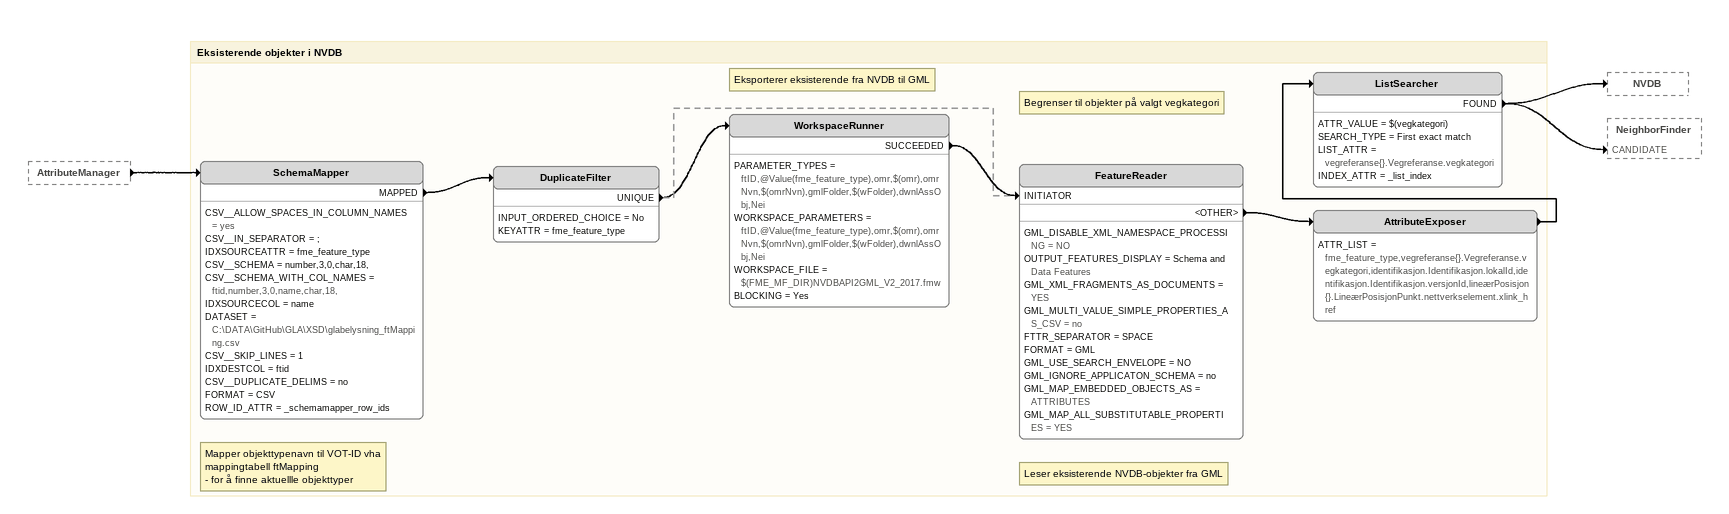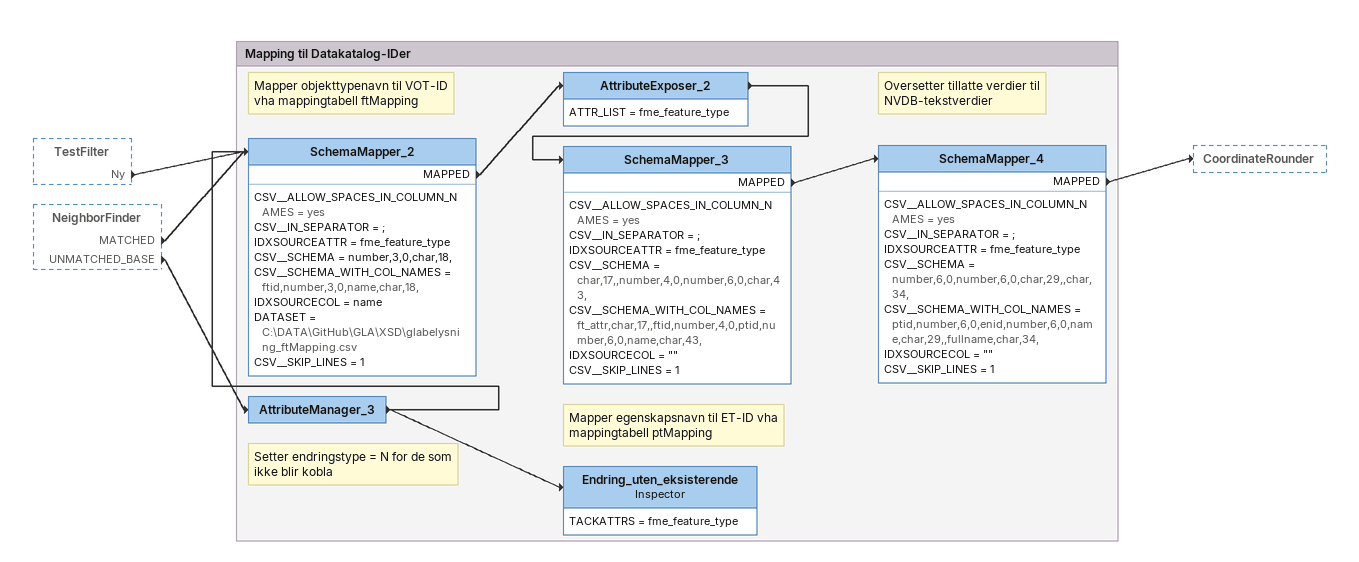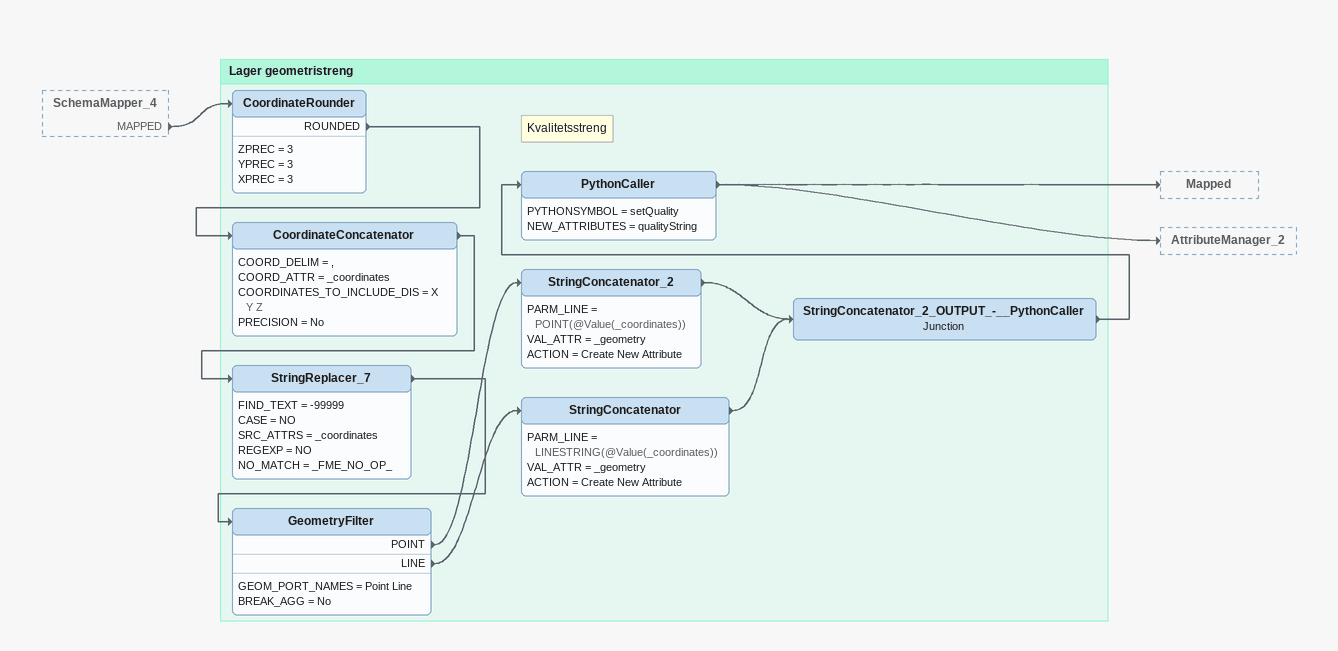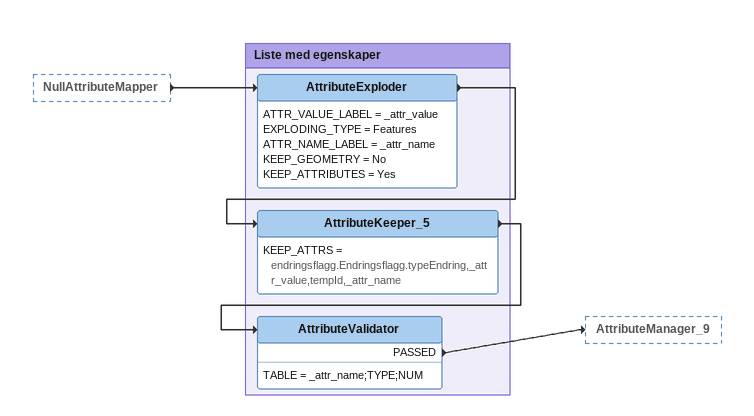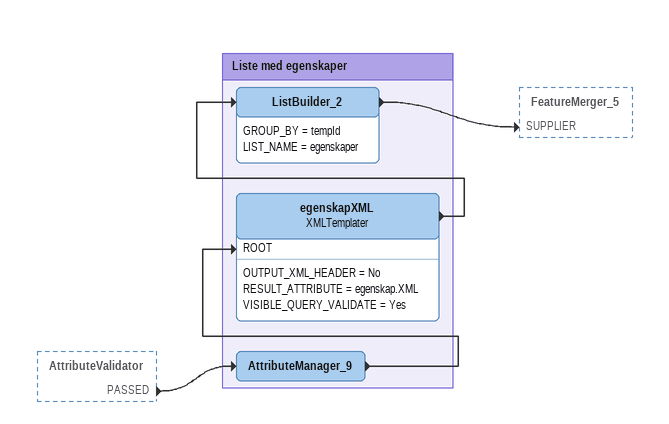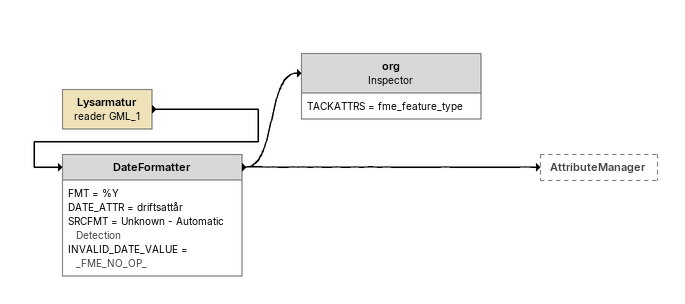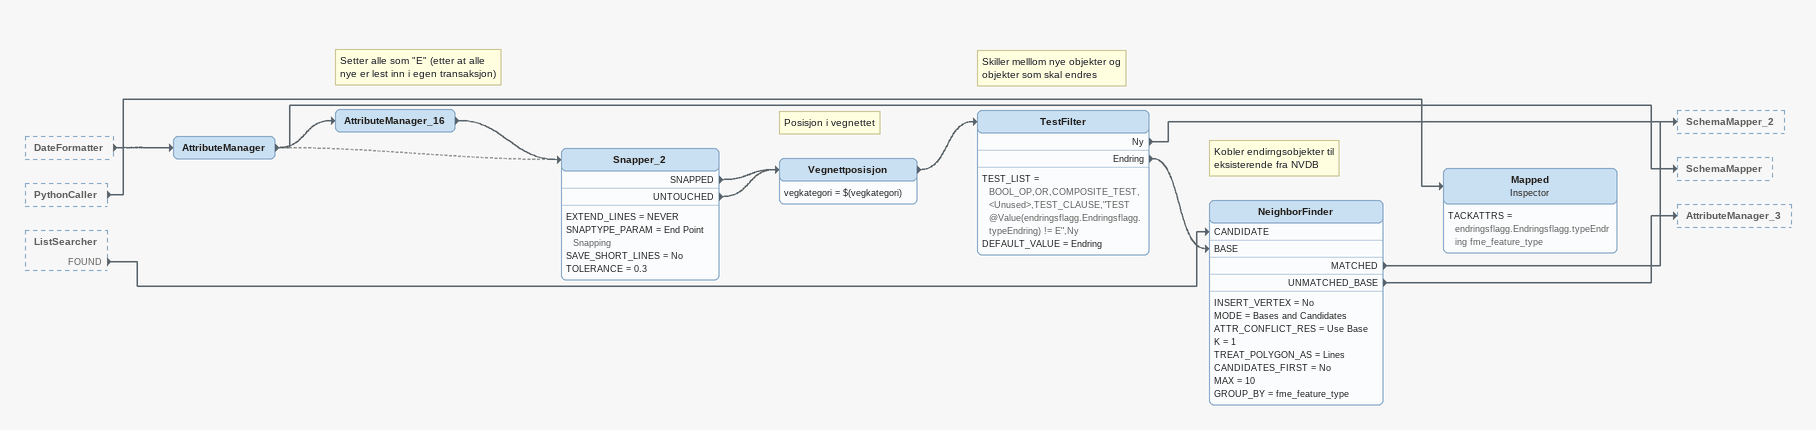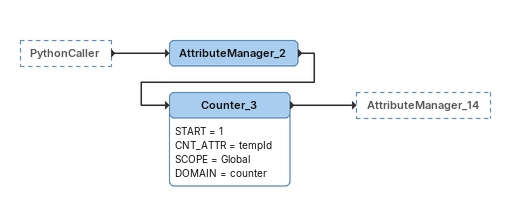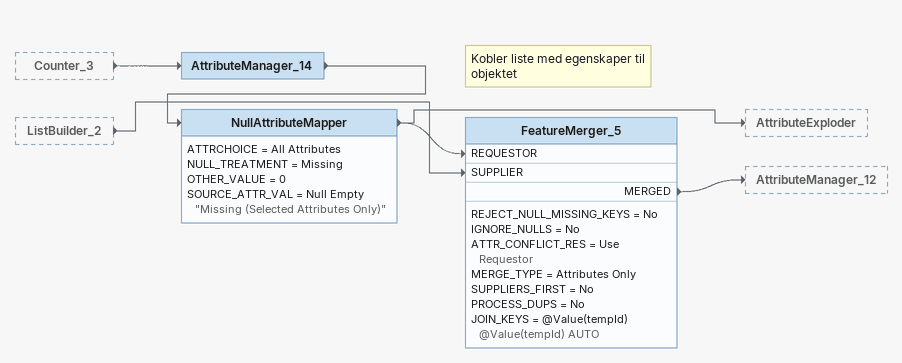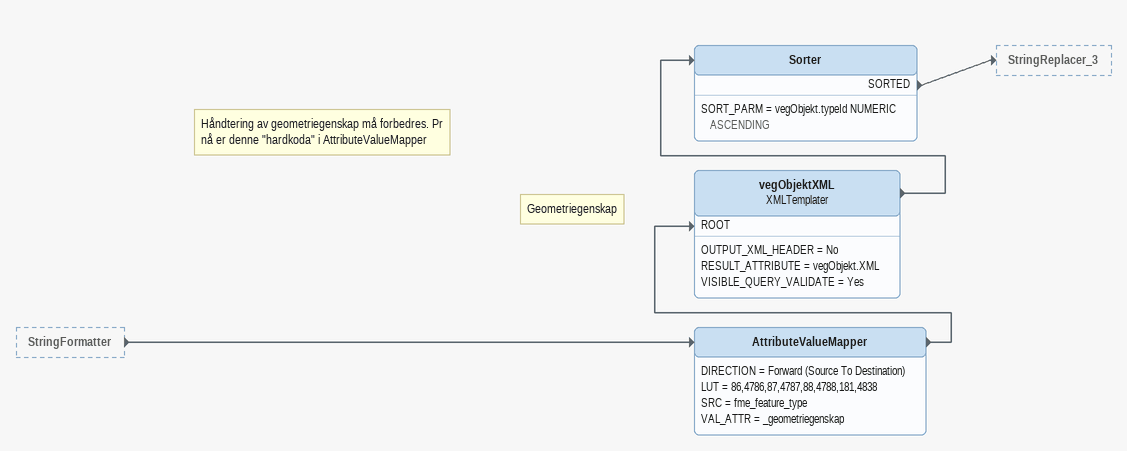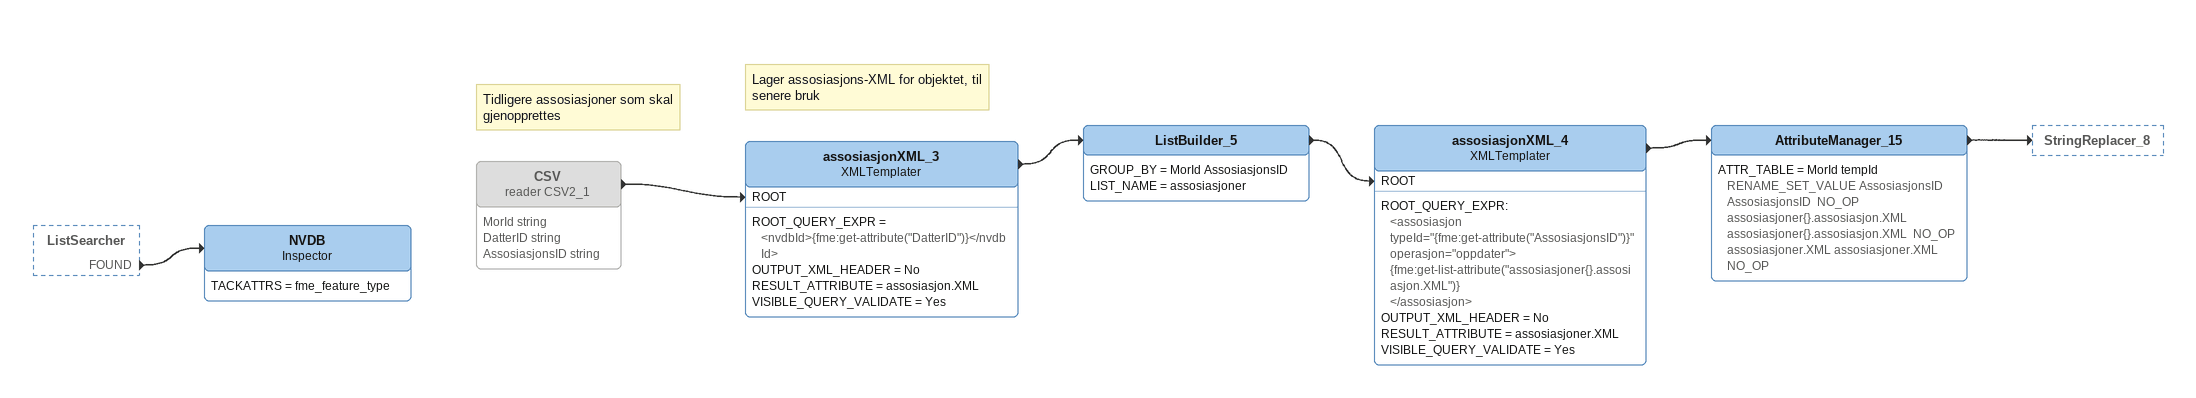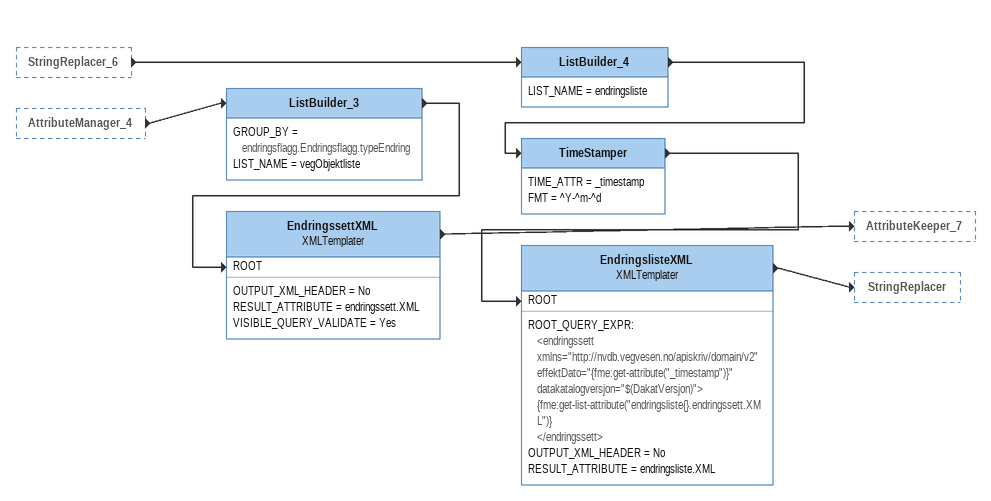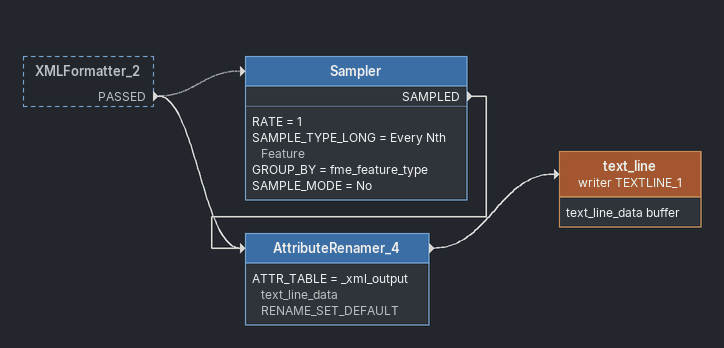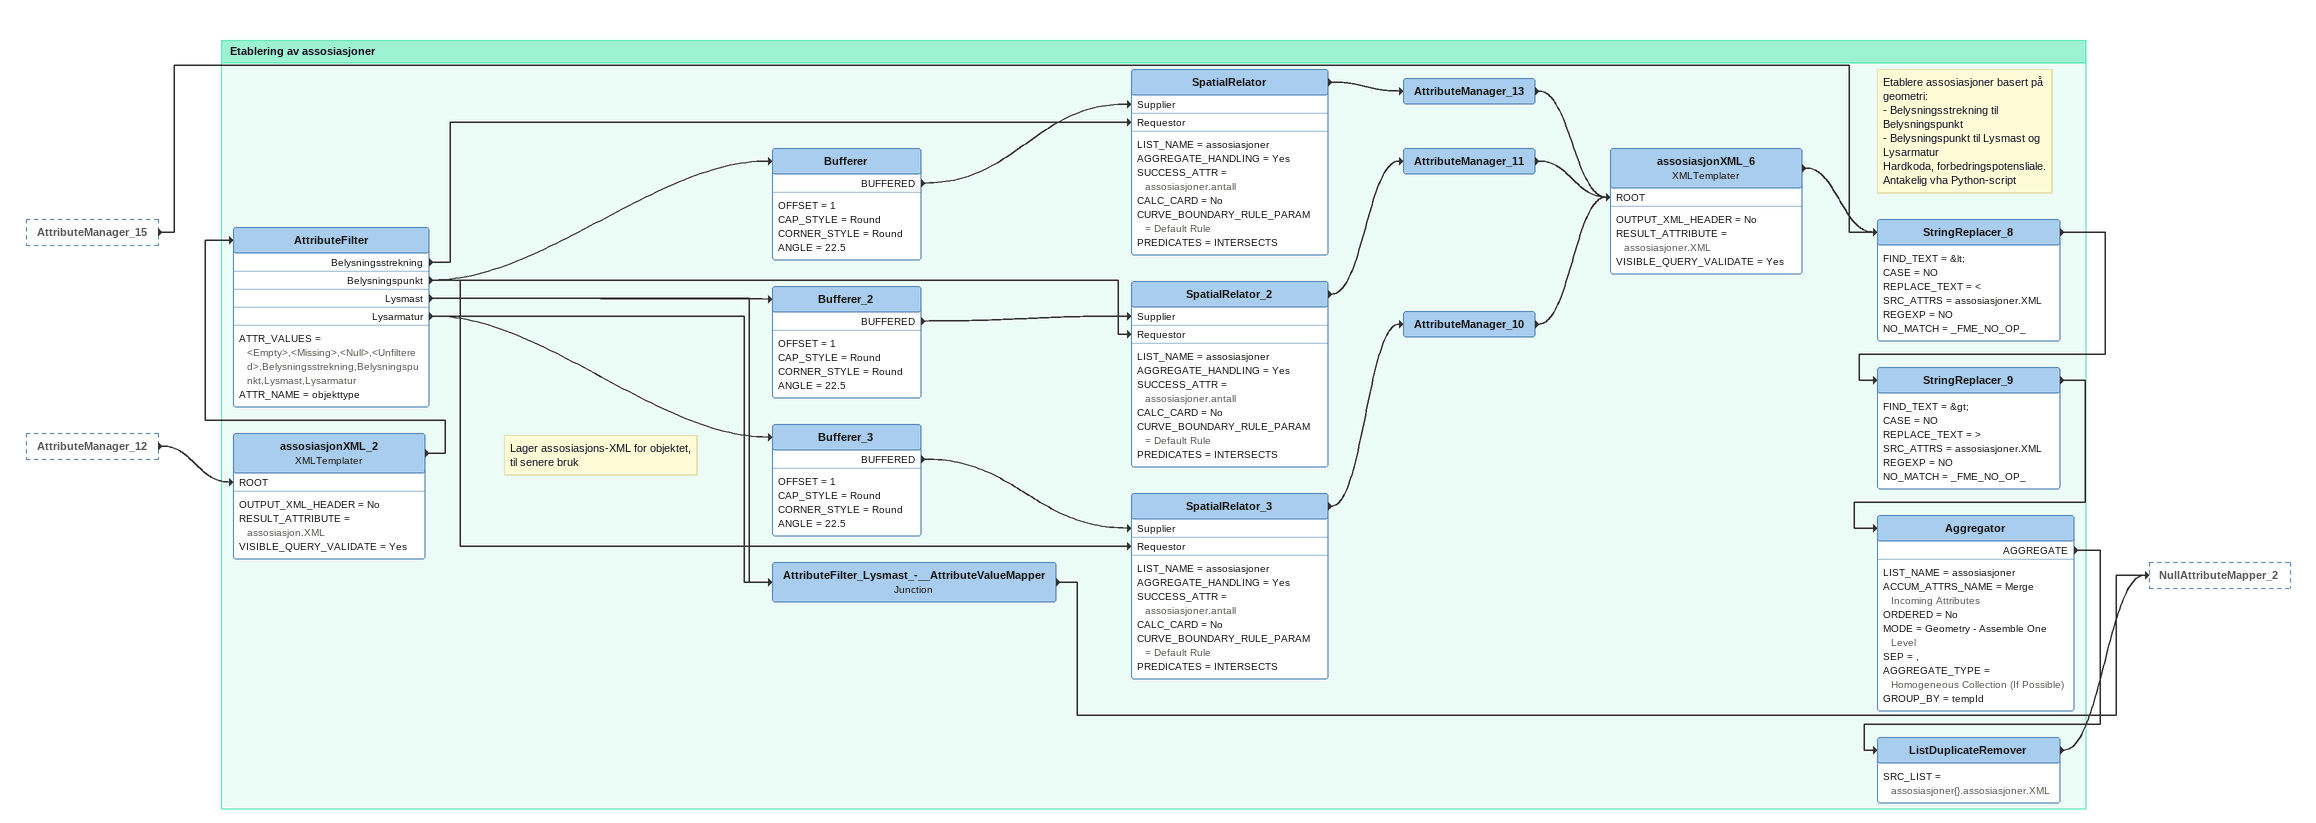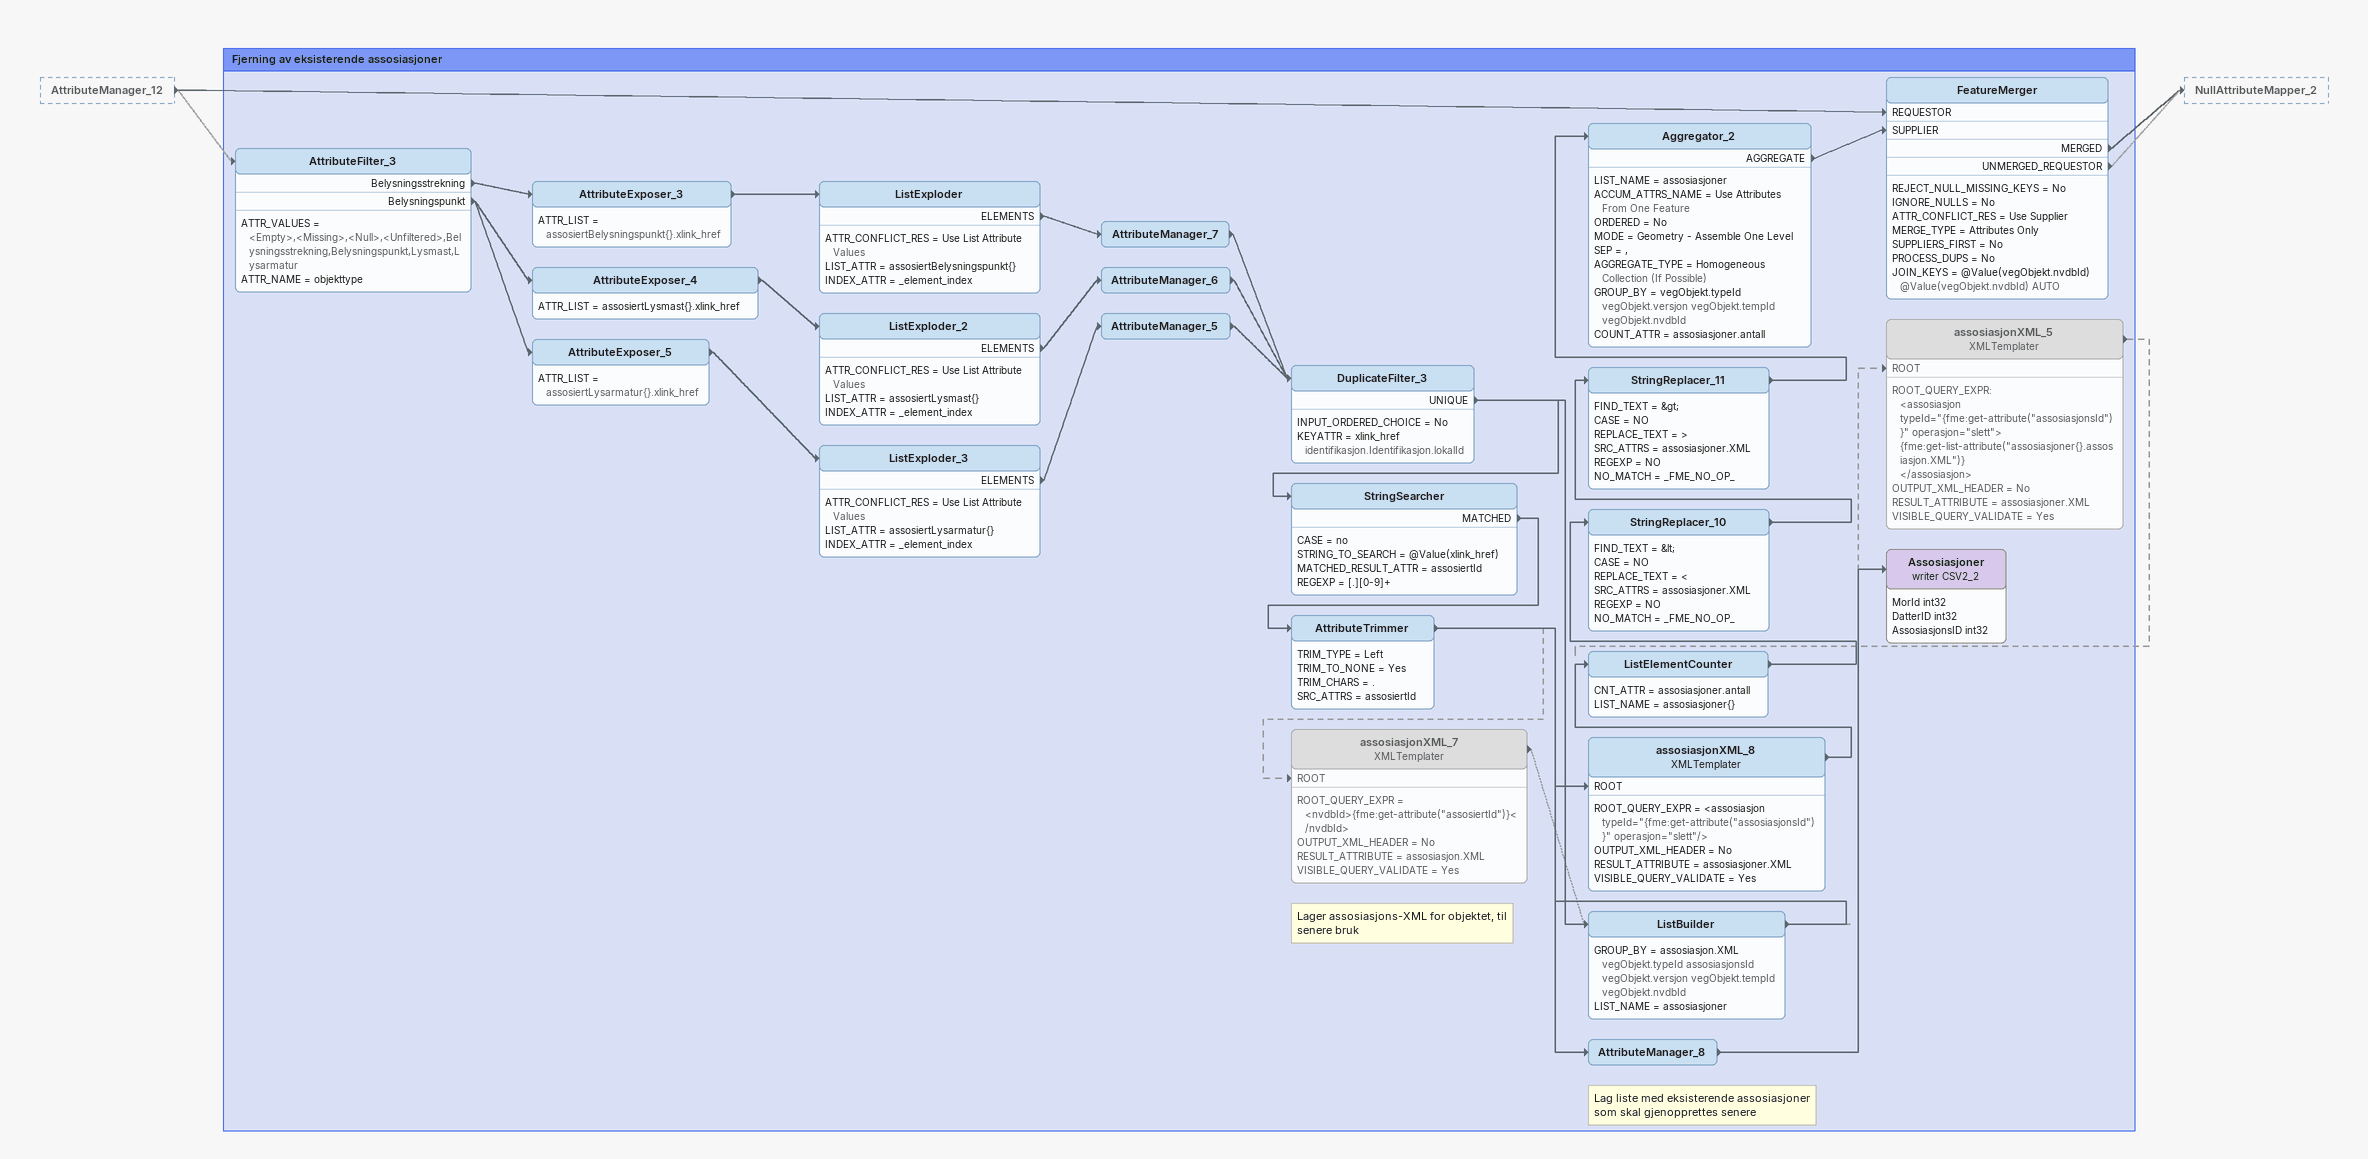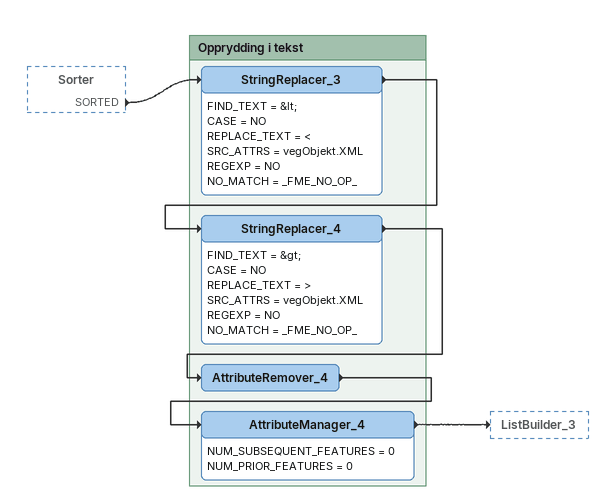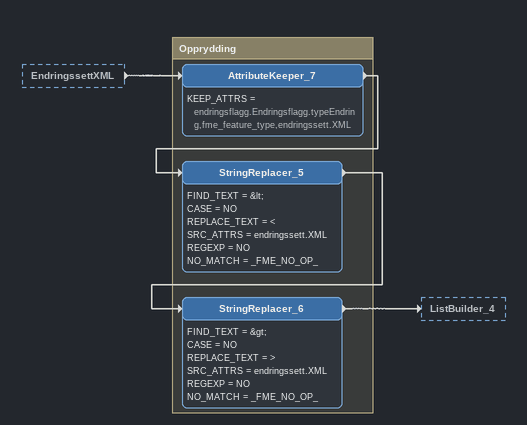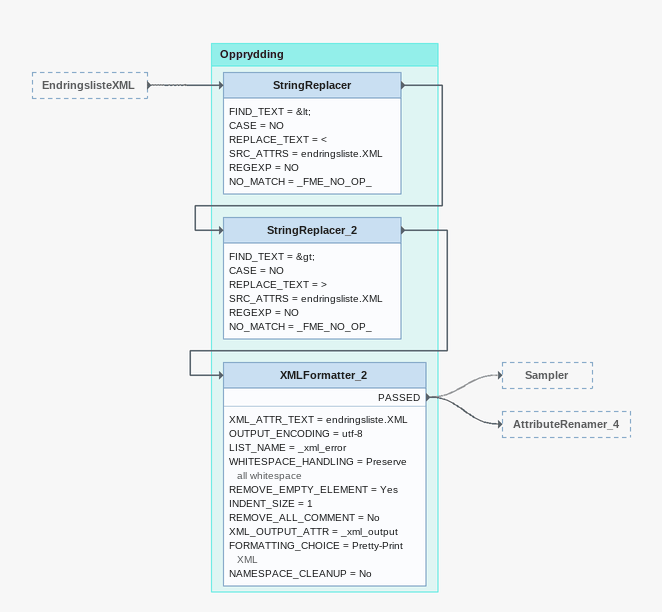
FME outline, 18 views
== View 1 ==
AttributeManager [outside]
    -> SchemaMapper

Bookmark: Eksisterende objekter i NVDB
Note: Mapper objekttypenavn til VOT-ID vha mappingtabell ftMapping / - for å finne aktuellle objekttyper
SchemaMapper
    CSV__ALLOW_SPACES_IN_COLUMN_NAMES = yes
    CSV__IN_SEPARATOR = ;
    IDXSOURCEATTR = fme_feature_type
    CSV__SCHEMA = number,3,0,char,18,
    CSV__SCHEMA_WITH_COL_NAMES = ftid,number,3,0,name,char,18,
    IDXSOURCECOL = name
    DATASET = C:\DATA\GitHub\GLA\XSD\glabelysning_ftMapping.csv
    CSV__SKIP_LINES = 1
    IDXDESTCOL = ftid
    CSV__DUPLICATE_DELIMS = no
    FORMAT = CSV
    ROW_ID_ATTR = _schemamapper_row_ids
    MAPPED -> DuplicateFilter
DuplicateFilter
    INPUT_ORDERED_CHOICE = No
    KEYATTR = fme_feature_type
    UNIQUE -> WorkspaceRunner
    UNIQUE -> FeatureReader [INITIATOR] [off]
Note: Eksporterer eksisterende fra NVDB til GML
WorkspaceRunner
    PARAMETER_TYPES = ftID,@Value(fme_feature_type),omr,$(omr),omrNvn,$(omrNvn),gmlFolder,$(wFolder),dwnlAssObj,Nei
    WORKSPACE_PARAMETERS = ftID,@Value(fme_feature_type),omr,$(omr),omrNvn,$(omrNvn),gmlFolder,$(wFolder),dwnlAssObj,Nei
    WORKSPACE_FILE = $(FME_MF_DIR)NVDBAPI2GML_V2_2017.fmw
    BLOCKING = Yes
    SUCCEEDED -> FeatureReader [INITIATOR]
Note: Leser eksisterende NVDB-objekter fra GML
FeatureReader
    GML_DISABLE_XML_NAMESPACE_PROCESSING = NO
    OUTPUT_FEATURES_DISPLAY = Schema and Data Features
    GML_XML_FRAGMENTS_AS_DOCUMENTS = YES
    GML_MULTI_VALUE_SIMPLE_PROPERTIES_AS_CSV = no
    FTTR_SEPARATOR = SPACE
    FORMAT = GML
    GML_USE_SEARCH_ENVELOPE = NO
    GML_IGNORE_APPLICATON_SCHEMA = no
    GML_MAP_EMBEDDED_OBJECTS_AS = ATTRIBUTES
    GML_MAP_ALL_SUBSTITUTABLE_PROPERTIES = YES
    <OTHER> -> AttributeExposer
AttributeExposer
    ATTR_LIST = fme_feature_type,vegreferanse{}.Vegreferanse.vegkategori,identifikasjon.Identifikasjon.lokalId,identifikasjon.Identifikasjon.versjonId,lineærPosisjon{}.LineærPosisjonPunkt.nettverkselement.xlink_href
    -> ListSearcher
Note: Begrenser til objekter på valgt vegkategori
ListSearcher
    ATTR_VALUE = $(vegkategori)
    SEARCH_TYPE = First exact match
    LIST_ATTR = vegreferanse{}.Vegreferanse.vegkategori
    INDEX_ATTR = _list_index
    FOUND -> NVDB
    FOUND -> NeighborFinder [CANDIDATE]

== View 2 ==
TestFilter [outside]
    Ny -> SchemaMapper_2
NeighborFinder [outside]
    MATCHED -> SchemaMapper_2
    UNMATCHED_BASE -> AttributeManager_3

Bookmark: Mapping til Datakatalog-IDer
Note: Setter endringstype = N for de som ikke blir kobla
AttributeManager_3
    -> Endring_uten_eksisterende
    -> SchemaMapper_2
Note: Mapper objekttypenavn til VOT-ID vha mappingtabell ftMapping
SchemaMapper_2
    CSV__ALLOW_SPACES_IN_COLUMN_NAMES = yes
    CSV__IN_SEPARATOR = ;
    IDXSOURCEATTR = fme_feature_type
    CSV__SCHEMA = number,3,0,char,18,
    CSV__SCHEMA_WITH_COL_NAMES = ftid,number,3,0,name,char,18,
    IDXSOURCECOL = name
    DATASET = C:\DATA\GitHub\GLA\XSD\glabelysning_ftMapping.csv
    CSV__SKIP_LINES = 1
    MAPPED -> AttributeExposer_2
AttributeExposer_2
    ATTR_LIST = fme_feature_type
    -> SchemaMapper_3
Note: Mapper egenskapsnavn til ET-ID vha mappingtabell ptMapping
SchemaMapper_3
    CSV__ALLOW_SPACES_IN_COLUMN_NAMES = yes
    CSV__IN_SEPARATOR = ;
    IDXSOURCEATTR = fme_feature_type
    CSV__SCHEMA = char,17,,number,4,0,number,6,0,char,43,
    CSV__SCHEMA_WITH_COL_NAMES = ft_attr,char,17,,ftid,number,4,0,ptid,number,6,0,name,char,43,
    IDXSOURCECOL = ""
    CSV__SKIP_LINES = 1
    MAPPED -> SchemaMapper_4
Note: Oversetter tillatte verdier til NVDB-tekstverdier
SchemaMapper_4
    CSV__ALLOW_SPACES_IN_COLUMN_NAMES = yes
    CSV__IN_SEPARATOR = ;
    IDXSOURCEATTR = fme_feature_type
    CSV__SCHEMA = number,6,0,number,6,0,char,29,,char,34,
    CSV__SCHEMA_WITH_COL_NAMES = ptid,number,6,0,enid,number,6,0,name,char,29,,fullname,char,34,
    IDXSOURCECOL = ""
    CSV__SKIP_LINES = 1
    MAPPED -> CoordinateRounder
Endring_uten_eksisterende: Inspector
    TACKATTRS = fme_feature_type

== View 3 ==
SchemaMapper_4 [outside]
    MAPPED -> CoordinateRounder

Bookmark: Lager geometristreng
CoordinateRounder
    ZPREC = 3
    YPREC = 3
    XPREC = 3
    ROUNDED -> CoordinateConcatenator
CoordinateConcatenator
    COORD_DELIM = ,
    COORD_ATTR = _coordinates
    COORDINATES_TO_INCLUDE_DIS = X Y Z
    PRECISION = No
    -> StringReplacer_7
StringReplacer_7
    FIND_TEXT = -99999
    CASE = NO
    SRC_ATTRS = _coordinates
    REGEXP = NO
    NO_MATCH = _FME_NO_OP_
    -> GeometryFilter
GeometryFilter
    GEOM_PORT_NAMES = Point Line
    BREAK_AGG = No
    POINT -> StringConcatenator_2
    LINE -> StringConcatenator
StringConcatenator_2
    PARM_LINE = POINT(@Value(_coordinates))
    VAL_ATTR = _geometry
    ACTION = Create New Attribute
    -> StringConcatenator_2_OUTPUT_-__PythonCaller
StringConcatenator
    PARM_LINE = LINESTRING(@Value(_coordinates))
    VAL_ATTR = _geometry
    ACTION = Create New Attribute
    -> StringConcatenator_2_OUTPUT_-__PythonCaller
StringConcatenator_2_OUTPUT_-__PythonCaller: Junction
    -> PythonCaller
Note: Kvalitetsstreng
PythonCaller
    PYTHONSYMBOL = setQuality
    NEW_ATTRIBUTES = qualityString
    -> Mapped
    -> AttributeManager_2

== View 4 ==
NullAttributeMapper [outside]
    -> AttributeExploder

Bookmark: Liste med egenskaper
AttributeExploder
    ATTR_VALUE_LABEL = _attr_value
    EXPLODING_TYPE = Features
    ATTR_NAME_LABEL = _attr_name
    KEEP_GEOMETRY = No
    KEEP_ATTRIBUTES = Yes
    -> AttributeKeeper_5
AttributeKeeper_5
    KEEP_ATTRS = endringsflagg.Endringsflagg.typeEndring,_attr_value,tempId,_attr_name
    -> AttributeValidator
AttributeValidator
    TABLE = _attr_name;TYPE;NUM
    PASSED -> AttributeManager_9

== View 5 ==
AttributeValidator [outside]
    PASSED -> AttributeManager_9

Bookmark: Liste med egenskaper
AttributeManager_9
    -> egenskapXML [ROOT]
egenskapXML: XMLTemplater
    OUTPUT_XML_HEADER = No
    RESULT_ATTRIBUTE = egenskap.XML
    VISIBLE_QUERY_VALIDATE = Yes
    -> ListBuilder_2
ListBuilder_2
    GROUP_BY = tempId
    LIST_NAME = egenskaper
    -> FeatureMerger_5 [SUPPLIER]

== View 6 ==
Lysarmatur (reader GML_1)
    -> DateFormatter
DateFormatter
    FMT = %Y
    DATE_ATTR = driftsattår
    SRCFMT = Unknown - Automatic Detection
    INVALID_DATE_VALUE = _FME_NO_OP_
    -> org
    -> AttributeManager
org: Inspector
    TACKATTRS = fme_feature_type

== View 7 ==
DateFormatter [outside]
    -> AttributeManager
PythonCaller [outside]
    -> Mapped
ListSearcher [outside]
    FOUND -> NeighborFinder [CANDIDATE]
AttributeManager
    -> SchemaMapper
    -> Snapper_2 [off]
    -> AttributeManager_16
Note: Setter alle som "E" (etter at alle nye er lest inn i egen transaksjon)
AttributeManager_16
    -> Snapper_2
Snapper_2
    EXTEND_LINES = NEVER
    SNAPTYPE_PARAM = End Point Snapping
    SAVE_SHORT_LINES = No
    TOLERANCE = 0.3
    SNAPPED -> Vegnettposisjon
    UNTOUCHED -> Vegnettposisjon
Note: Posisjon i vegnettet
Vegnettposisjon
    vegkategori = $(vegkategori)
    -> TestFilter
Note: Skiller melllom nye objekter og objekter som skal endres
TestFilter
    TEST_LIST = BOOL_OP,OR,COMPOSITE_TEST,<Unused>,TEST_CLAUSE,"TEST @Value(endringsflagg.Endringsflagg.typeEndring) != E",Ny
    DEFAULT_VALUE = Endring
    Ny -> SchemaMapper_2
    Endring -> NeighborFinder [BASE]
Note: Kobler endirngsobjekter til eksisterende fra NVDB
NeighborFinder
    INSERT_VERTEX = No
    MODE = Bases and Candidates
    ATTR_CONFLICT_RES = Use Base
    K = 1
    TREAT_POLYGON_AS = Lines
    CANDIDATES_FIRST = No
    MAX = 10
    GROUP_BY = fme_feature_type
    MATCHED -> SchemaMapper_2
    UNMATCHED_BASE -> AttributeManager_3
Mapped: Inspector
    TACKATTRS = endringsflagg.Endringsflagg.typeEndring fme_feature_type

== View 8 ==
PythonCaller [outside]
    -> AttributeManager_2
AttributeManager_2
    -> Counter_3
Counter_3
    START = 1
    CNT_ATTR = tempId
    SCOPE = Global
    DOMAIN = counter
    -> AttributeManager_14

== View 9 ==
Counter_3 [outside]
    -> AttributeManager_14
ListBuilder_2 [outside]
    -> FeatureMerger_5 [SUPPLIER]
AttributeManager_14
    -> NullAttributeMapper
NullAttributeMapper
    ATTRCHOICE = All Attributes
    NULL_TREATMENT = Missing
    OTHER_VALUE = 0
    SOURCE_ATTR_VAL = Null Empty "Missing (Selected Attributes Only)"
    -> AttributeExploder
    -> FeatureMerger_5 [REQUESTOR]
Note: Kobler liste med egenskaper til objektet
FeatureMerger_5
    REJECT_NULL_MISSING_KEYS = No
    IGNORE_NULLS = No
    ATTR_CONFLICT_RES = Use Requestor
    MERGE_TYPE = Attributes Only
    SUPPLIERS_FIRST = No
    PROCESS_DUPS = No
    JOIN_KEYS = @Value(tempId) @Value(tempId) AUTO
    MERGED -> AttributeManager_12

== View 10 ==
StringFormatter [outside]
    -> AttributeValueMapper
Note: Håndtering av geometriegenskap må forbedres. Pr nå er denne "hardkoda" i AttributeValueMapper
Note: Geometriegenskap
AttributeValueMapper
    DIRECTION = Forward (Source To Destination)
    LUT = 86,4786,87,4787,88,4788,181,4838
    SRC = fme_feature_type
    VAL_ATTR = _geometriegenskap
    -> vegObjektXML [ROOT]
vegObjektXML: XMLTemplater
    OUTPUT_XML_HEADER = No
    RESULT_ATTRIBUTE = vegObjekt.XML
    VISIBLE_QUERY_VALIDATE = Yes
    -> Sorter
Sorter
    SORT_PARM = vegObjekt.typeId NUMERIC ASCENDING
    SORTED -> StringReplacer_3

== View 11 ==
ListSearcher [outside]
    FOUND -> NVDB
NVDB: Inspector
    TACKATTRS = fme_feature_type
Note: Tidligere assosiasjoner som skal gjenopprettes
CSV (reader CSV2_1) [off]
    attributes: MorId string, DatterID string, AssosiasjonsID string
    -> assosiasjonXML_3 [ROOT]
Note: Lager assosiasjons-XML for objektet, til senere bruk
assosiasjonXML_3: XMLTemplater
    ROOT_QUERY_EXPR = <nvdbId>{fme:get-attribute("DatterID")}</nvdbId>
    OUTPUT_XML_HEADER = No
    RESULT_ATTRIBUTE = assosiasjon.XML
    VISIBLE_QUERY_VALIDATE = Yes
    -> ListBuilder_5
ListBuilder_5
    GROUP_BY = MorId AssosiasjonsID
    LIST_NAME = assosiasjoner
    -> assosiasjonXML_4 [ROOT]
assosiasjonXML_4: XMLTemplater
    ROOT_QUERY_EXPR:
      <assosiasjon typeId="{fme:get-attribute("AssosiasjonsID")}" operasjon="oppdater">
          {fme:get-list-attribute("assosiasjoner{}.assosiasjon.XML")}
      </assosiasjon>
    OUTPUT_XML_HEADER = No
    RESULT_ATTRIBUTE = assosiasjoner.XML
    VISIBLE_QUERY_VALIDATE = Yes
    -> AttributeManager_15
AttributeManager_15
    ATTR_TABLE = MorId tempId  RENAME_SET_VALUE AssosiasjonsID AssosiasjonsID  NO_OP assosiasjoner{}.assosiasjon.XML assosiasjoner{}.assosiasjon.XML  NO_OP assosiasjoner.XML assosiasjoner.XML  NO_OP
    -> StringReplacer_8

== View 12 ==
StringReplacer_6 [outside]
    -> ListBuilder_4
AttributeManager_4 [outside]
    -> ListBuilder_3
ListBuilder_3
    GROUP_BY = endringsflagg.Endringsflagg.typeEndring
    LIST_NAME = vegObjektliste
    -> EndringssettXML [ROOT]
EndringssettXML: XMLTemplater
    OUTPUT_XML_HEADER = No
    RESULT_ATTRIBUTE = endringssett.XML
    VISIBLE_QUERY_VALIDATE = Yes
    -> AttributeKeeper_7
ListBuilder_4
    LIST_NAME = endringsliste
    -> TimeStamper
TimeStamper
    TIME_ATTR = _timestamp
    FMT = ^Y-^m-^d
    -> EndringslisteXML [ROOT]
EndringslisteXML: XMLTemplater
    ROOT_QUERY_EXPR:
      <endringssett xmlns="http://nvdb.vegvesen.no/apiskriv/domain/v2" effektDato="{fme:get-attribute("_timestamp")}" datakatalogversjon="$(DakatVersjon)">
      {fme:get-list-attribute("endringsliste{}.endringssett.XML")}
      </endringssett>
    OUTPUT_XML_HEADER = No
    RESULT_ATTRIBUTE = endringsliste.XML
    -> StringReplacer

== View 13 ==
XMLFormatter_2 [outside]
    PASSED -> Sampler [off]
    PASSED -> AttributeRenamer_4
Sampler
    RATE = 1
    SAMPLE_TYPE_LONG = Every Nth Feature
    GROUP_BY = fme_feature_type
    SAMPLE_MODE = No
    SAMPLED -> AttributeRenamer_4
AttributeRenamer_4
    ATTR_TABLE = _xml_output text_line_data RENAME_SET_DEFAULT
    -> text_line (writer TEXTLINE_1)
text_line (writer TEXTLINE_1)
    attributes: text_line_data buffer

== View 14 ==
AttributeManager_15 [outside]
    -> StringReplacer_8
AttributeManager_12 [outside]
    -> assosiasjonXML_2 [ROOT]

Bookmark: Etablering av assosiasjoner
Note: Lager assosiasjons-XML for objektet, til senere bruk
assosiasjonXML_2: XMLTemplater
    OUTPUT_XML_HEADER = No
    RESULT_ATTRIBUTE = assosiasjon.XML
    VISIBLE_QUERY_VALIDATE = Yes
    -> AttributeFilter
AttributeFilter
    ATTR_VALUES = <Empty>,<Missing>,<Null>,<Unfiltered>,Belysningsstrekning,Belysningspunkt,Lysmast,Lysarmatur
    ATTR_NAME = objekttype
    Belysningsstrekning -> SpatialRelator [Requestor]
    Belysningspunkt -> Bufferer
    Belysningspunkt -> SpatialRelator_2 [Requestor]
    Belysningspunkt -> SpatialRelator_3 [Requestor]
    Lysmast -> AttributeFilter_Lysmast_-__AttributeValueMapper
    Lysmast -> Bufferer_2
    Lysarmatur -> AttributeFilter_Lysmast_-__AttributeValueMapper
    Lysarmatur -> Bufferer_3
Bufferer
    OFFSET = 1
    CAP_STYLE = Round
    CORNER_STYLE = Round
    ANGLE = 22.5
    BUFFERED -> SpatialRelator [Supplier]
SpatialRelator
    LIST_NAME = assosiasjoner
    AGGREGATE_HANDLING = Yes
    SUCCESS_ATTR = assosiasjoner.antall
    CALC_CARD = No
    CURVE_BOUNDARY_RULE_PARAM = Default Rule
    PREDICATES = INTERSECTS
    -> AttributeManager_13
AttributeManager_13
    -> assosiasjonXML_6 [ROOT]
Bufferer_2
    OFFSET = 1
    CAP_STYLE = Round
    CORNER_STYLE = Round
    ANGLE = 22.5
    BUFFERED -> SpatialRelator_2 [Supplier]
SpatialRelator_2
    LIST_NAME = assosiasjoner
    AGGREGATE_HANDLING = Yes
    SUCCESS_ATTR = assosiasjoner.antall
    CALC_CARD = No
    CURVE_BOUNDARY_RULE_PARAM = Default Rule
    PREDICATES = INTERSECTS
    -> AttributeManager_11
AttributeManager_11
    -> assosiasjonXML_6 [ROOT]
Bufferer_3
    OFFSET = 1
    CAP_STYLE = Round
    CORNER_STYLE = Round
    ANGLE = 22.5
    BUFFERED -> SpatialRelator_3 [Supplier]
SpatialRelator_3
    LIST_NAME = assosiasjoner
    AGGREGATE_HANDLING = Yes
    SUCCESS_ATTR = assosiasjoner.antall
    CALC_CARD = No
    CURVE_BOUNDARY_RULE_PARAM = Default Rule
    PREDICATES = INTERSECTS
    -> AttributeManager_10
AttributeManager_10
    -> assosiasjonXML_6 [ROOT]
assosiasjonXML_6: XMLTemplater
    OUTPUT_XML_HEADER = No
    RESULT_ATTRIBUTE = assosiasjoner.XML
    VISIBLE_QUERY_VALIDATE = Yes
    -> StringReplacer_8
AttributeFilter_Lysmast_-__AttributeValueMapper: Junction
    -> NullAttributeMapper_2
Note: Etablere assosiasjoner basert på geometri: / - Belysningsstrekning til Belysningspunkt / - Belysningspunkt til Lysmast og Lysarmatur / Hardkoda, forbedringspotensliale. Antakelig vha Python-script
StringReplacer_8
    FIND_TEXT = &lt;
    CASE = NO
    REPLACE_TEXT = <
    SRC_ATTRS = assosiasjoner.XML
    REGEXP = NO
    NO_MATCH = _FME_NO_OP_
    -> StringReplacer_9
StringReplacer_9
    FIND_TEXT = &gt;
    CASE = NO
    REPLACE_TEXT = >
    SRC_ATTRS = assosiasjoner.XML
    REGEXP = NO
    NO_MATCH = _FME_NO_OP_
    -> Aggregator
Aggregator
    LIST_NAME = assosiasjoner
    ACCUM_ATTRS_NAME = Merge Incoming Attributes
    ORDERED = No
    MODE = Geometry - Assemble One Level
    SEP = ,
    AGGREGATE_TYPE = Homogeneous Collection (If Possible)
    GROUP_BY = tempId
    AGGREGATE -> ListDuplicateRemover
ListDuplicateRemover
    SRC_LIST = assosiasjoner{}.assosiasjoner.XML
    -> NullAttributeMapper_2

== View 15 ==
AttributeManager_12 [outside]
    -> FeatureMerger [REQUESTOR]
    -> AttributeFilter_3 [off]

Bookmark: Fjerning av eksisterende assosiasjoner
AttributeFilter_3
    ATTR_VALUES = <Empty>,<Missing>,<Null>,<Unfiltered>,Belysningsstrekning,Belysningspunkt,Lysmast,Lysarmatur
    ATTR_NAME = objekttype
    Belysningsstrekning -> AttributeExposer_3
    Belysningspunkt -> AttributeExposer_4
    Belysningspunkt -> AttributeExposer_5
AttributeExposer_3
    ATTR_LIST = assosiertBelysningspunkt{}.xlink_href
    -> ListExploder
ListExploder
    ATTR_CONFLICT_RES = Use List Attribute Values
    LIST_ATTR = assosiertBelysningspunkt{}
    INDEX_ATTR = _element_index
    ELEMENTS -> AttributeManager_7
AttributeManager_7
    -> DuplicateFilter_3
AttributeExposer_4
    ATTR_LIST = assosiertLysmast{}.xlink_href
    -> ListExploder_2
ListExploder_2
    ATTR_CONFLICT_RES = Use List Attribute Values
    LIST_ATTR = assosiertLysmast{}
    INDEX_ATTR = _element_index
    ELEMENTS -> AttributeManager_6
AttributeManager_6
    -> DuplicateFilter_3
AttributeExposer_5
    ATTR_LIST = assosiertLysarmatur{}.xlink_href
    -> ListExploder_3
ListExploder_3
    ATTR_CONFLICT_RES = Use List Attribute Values
    LIST_ATTR = assosiertLysarmatur{}
    INDEX_ATTR = _element_index
    ELEMENTS -> AttributeManager_5
AttributeManager_5
    -> DuplicateFilter_3
DuplicateFilter_3
    INPUT_ORDERED_CHOICE = No
    KEYATTR = xlink_href identifikasjon.Identifikasjon.lokalId
    UNIQUE -> StringSearcher
    UNIQUE -> ListBuilder
StringSearcher
    CASE = no
    STRING_TO_SEARCH = @Value(xlink_href)
    MATCHED_RESULT_ATTR = assosiertId
    REGEXP = [.][0-9]+
    MATCHED -> AttributeTrimmer
AttributeTrimmer
    TRIM_TYPE = Left
    TRIM_TO_NONE = Yes
    TRIM_CHARS = .
    SRC_ATTRS = assosiertId
    -> assosiasjonXML_7 [ROOT] [off]
    -> AttributeManager_8
Note: Lag liste med eksisterende assosiasjoner som skal gjenopprettes senere
AttributeManager_8
    -> Assosiasjoner (writer CSV2_2)
Assosiasjoner (writer CSV2_2)
    attributes: MorId int32, DatterID int32, AssosiasjonsID int32
Note: Lager assosiasjons-XML for objektet, til senere bruk
assosiasjonXML_7: XMLTemplater [off]
    ROOT_QUERY_EXPR = <nvdbId>{fme:get-attribute("assosiertId")}</nvdbId>
    OUTPUT_XML_HEADER = No
    RESULT_ATTRIBUTE = assosiasjon.XML
    VISIBLE_QUERY_VALIDATE = Yes
    -> ListBuilder [off]
ListBuilder
    GROUP_BY = assosiasjon.XML vegObjekt.typeId assosiasjonsId vegObjekt.versjon vegObjekt.tempId vegObjekt.nvdbId
    LIST_NAME = assosiasjoner
    -> assosiasjonXML_5 [ROOT] [off]
    -> assosiasjonXML_8 [ROOT]
assosiasjonXML_8: XMLTemplater
    ROOT_QUERY_EXPR = <assosiasjon typeId="{fme:get-attribute("assosiasjonsId")}" operasjon="slett"/>
    OUTPUT_XML_HEADER = No
    RESULT_ATTRIBUTE = assosiasjoner.XML
    VISIBLE_QUERY_VALIDATE = Yes
    -> ListElementCounter
assosiasjonXML_5: XMLTemplater [off]
    ROOT_QUERY_EXPR:
      <assosiasjon typeId="{fme:get-attribute("assosiasjonsId")}" operasjon="slett">
          {fme:get-list-attribute("assosiasjoner{}.assosiasjon.XML")}
      </assosiasjon>
    OUTPUT_XML_HEADER = No
    RESULT_ATTRIBUTE = assosiasjoner.XML
    VISIBLE_QUERY_VALIDATE = Yes
    -> ListElementCounter [off]
ListElementCounter
    CNT_ATTR = assosiasjoner.antall
    LIST_NAME = assosiasjoner{}
    -> StringReplacer_10
StringReplacer_10
    FIND_TEXT = &lt;
    CASE = NO
    REPLACE_TEXT = <
    SRC_ATTRS = assosiasjoner.XML
    REGEXP = NO
    NO_MATCH = _FME_NO_OP_
    -> StringReplacer_11
StringReplacer_11
    FIND_TEXT = &gt;
    CASE = NO
    REPLACE_TEXT = >
    SRC_ATTRS = assosiasjoner.XML
    REGEXP = NO
    NO_MATCH = _FME_NO_OP_
    -> Aggregator_2
Aggregator_2
    LIST_NAME = assosiasjoner
    ACCUM_ATTRS_NAME = Use Attributes From One Feature
    ORDERED = No
    MODE = Geometry - Assemble One Level
    SEP = ,
    AGGREGATE_TYPE = Homogeneous Collection (If Possible)
    GROUP_BY = vegObjekt.typeId vegObjekt.versjon vegObjekt.tempId vegObjekt.nvdbId
    COUNT_ATTR = assosiasjoner.antall
    AGGREGATE -> FeatureMerger [SUPPLIER]
FeatureMerger
    REJECT_NULL_MISSING_KEYS = No
    IGNORE_NULLS = No
    ATTR_CONFLICT_RES = Use Supplier
    MERGE_TYPE = Attributes Only
    SUPPLIERS_FIRST = No
    PROCESS_DUPS = No
    JOIN_KEYS = @Value(vegObjekt.nvdbId) @Value(vegObjekt.nvdbId) AUTO
    MERGED -> NullAttributeMapper_2
    UNMERGED_REQUESTOR -> NullAttributeMapper_2 [off]

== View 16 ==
Sorter [outside]
    SORTED -> StringReplacer_3

Bookmark: Opprydding i tekst
StringReplacer_3
    FIND_TEXT = &lt;
    CASE = NO
    REPLACE_TEXT = <
    SRC_ATTRS = vegObjekt.XML
    REGEXP = NO
    NO_MATCH = _FME_NO_OP_
    -> StringReplacer_4
StringReplacer_4
    FIND_TEXT = &gt;
    CASE = NO
    REPLACE_TEXT = >
    SRC_ATTRS = vegObjekt.XML
    REGEXP = NO
    NO_MATCH = _FME_NO_OP_
    -> AttributeRemover_4
AttributeRemover_4
    -> AttributeManager_4
AttributeManager_4
    NUM_SUBSEQUENT_FEATURES = 0
    NUM_PRIOR_FEATURES = 0
    -> ListBuilder_3

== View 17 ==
EndringssettXML [outside]
    -> AttributeKeeper_7

Bookmark: Opprydding
AttributeKeeper_7
    KEEP_ATTRS = endringsflagg.Endringsflagg.typeEndring,fme_feature_type,endringssett.XML
    -> StringReplacer_5
StringReplacer_5
    FIND_TEXT = &lt;
    CASE = NO
    REPLACE_TEXT = <
    SRC_ATTRS = endringssett.XML
    REGEXP = NO
    NO_MATCH = _FME_NO_OP_
    -> StringReplacer_6
StringReplacer_6
    FIND_TEXT = &gt;
    CASE = NO
    REPLACE_TEXT = >
    SRC_ATTRS = endringssett.XML
    REGEXP = NO
    NO_MATCH = _FME_NO_OP_
    -> ListBuilder_4

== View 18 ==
EndringslisteXML [outside]
    -> StringReplacer

Bookmark: Opprydding
StringReplacer
    FIND_TEXT = &lt;
    CASE = NO
    REPLACE_TEXT = <
    SRC_ATTRS = endringsliste.XML
    REGEXP = NO
    NO_MATCH = _FME_NO_OP_
    -> StringReplacer_2
StringReplacer_2
    FIND_TEXT = &gt;
    CASE = NO
    REPLACE_TEXT = >
    SRC_ATTRS = endringsliste.XML
    REGEXP = NO
    NO_MATCH = _FME_NO_OP_
    -> XMLFormatter_2
XMLFormatter_2
    XML_ATTR_TEXT = endringsliste.XML
    OUTPUT_ENCODING = utf-8
    LIST_NAME = _xml_error
    WHITESPACE_HANDLING = Preserve all whitespace
    REMOVE_EMPTY_ELEMENT = Yes
    INDENT_SIZE = 1
    REMOVE_ALL_COMMENT = No
    XML_OUTPUT_ATTR = _xml_output
    FORMATTING_CHOICE = Pretty-Print XML
    NAMESPACE_CLEANUP = No
    PASSED -> Sampler [off]
    PASSED -> AttributeRenamer_4
